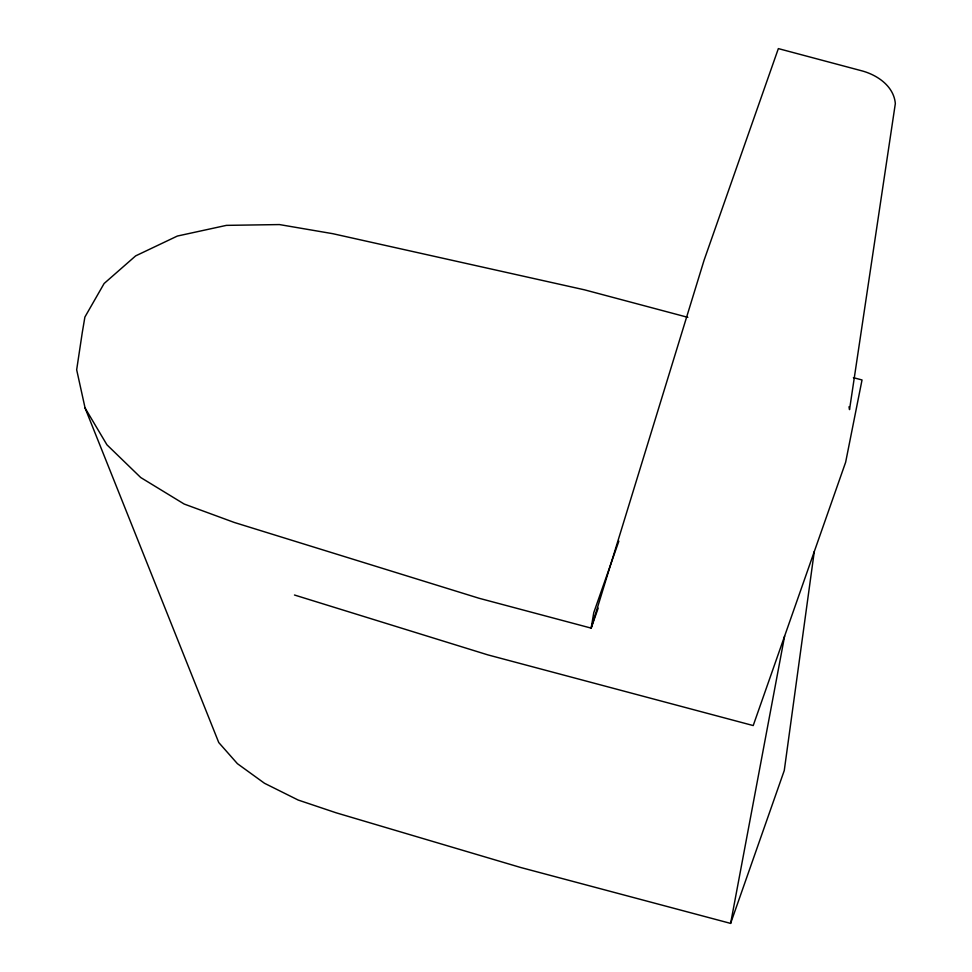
<?xml version="1.0" encoding="UTF-8"?>
<svg xmlns="http://www.w3.org/2000/svg" width="972" height="972" viewBox="0 0 972 972"><rect width="100%" height="100%" fill="white"/><g stroke="black" fill="none" stroke-linecap="round" stroke-linejoin="round"><path stroke-width="1.46" d="M814.269 551.586L784.27 770.504L730.616 923.4L520.53 867.449L336.13 812.799L298.173 800.041L264.493 783.274L237.411 763.676L218.761 742.559L85.086 408.033L76.667 369.773L82.268 332.594L84.892 317.054L104.113 283.508L135.655 255.879L177.366 236.05L226.403 225.37L279.414 224.568L332.801 233.693L584.537 289.838L687.848 317.346M730.616 923.4L784.623 636.053M618.86 541.149L593.783 612.591L591.158 628.119L479.111 598.278L234.288 522.462L184.158 504.031L140.721 477.531L106.932 444.799L85.086 408.033M598.181 608.12L591.158 628.119L704.08 260.229L778.353 48.6L862.383 70.98C877.752 75.269 893.876 86.399 895.334 103.579L849.528 409.613L848.993 406.782M853.404 377.671L862.03 379.967L845.652 462.21L753.215 725.562L487.823 654.873L294.467 595.01"/></g></svg>
